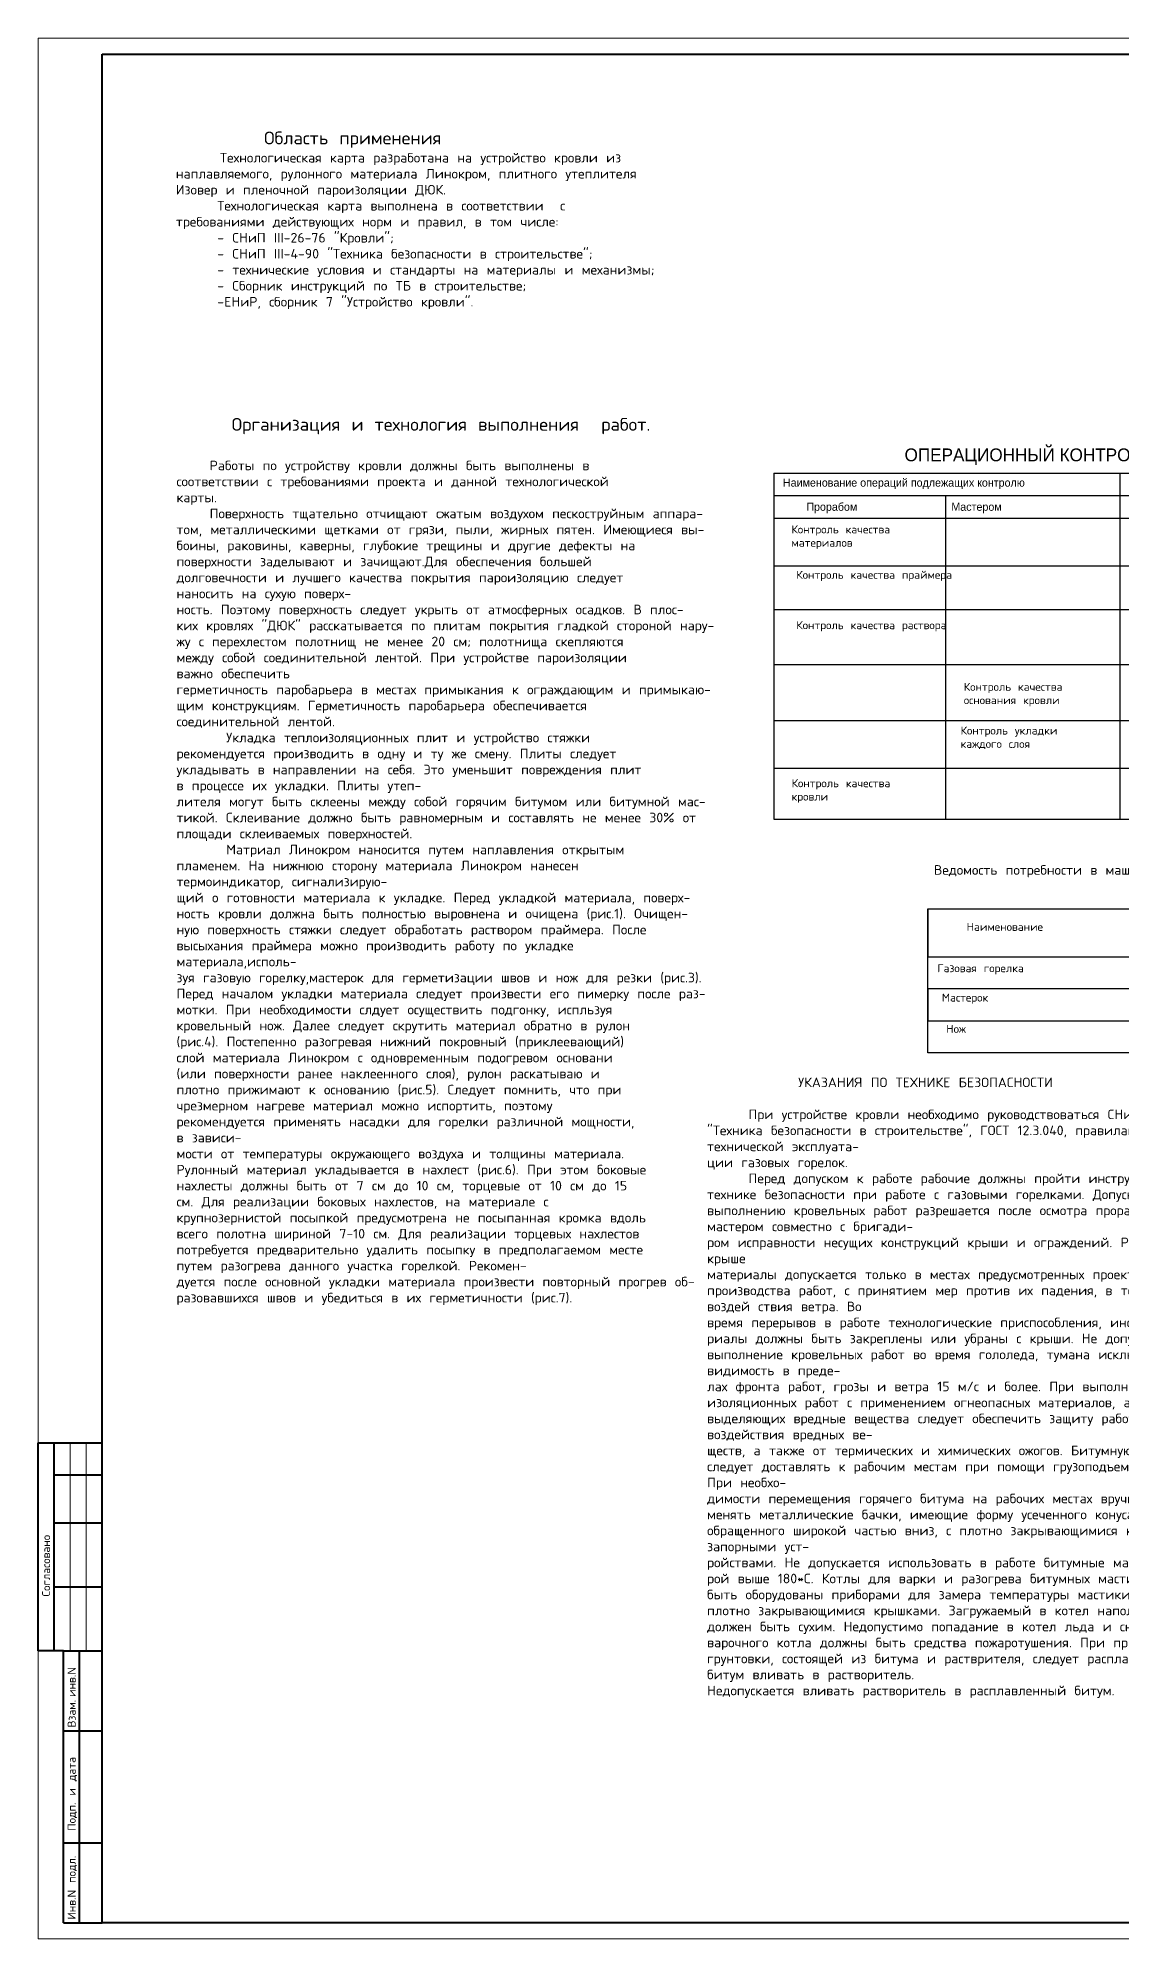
# Model space of a CAD drawing. Header units: millimetres. Extents: x 707 to 5070, y -235 to 1028.
# Drawn here: x 1539 to 1878, y -232 to 362 of the extents above; entities that cross this region are included whole.
import ezdxf

# ---------------------------------------------------------------- set-up
doc = ezdxf.new("R2010")
doc.units = ezdxf.units.MM
for name, color, linetype, lineweight in [('Основная', 7, 'Continuous', 40), ('Средняя', 94, 'Continuous', 30), ('Тонкая', 5, 'Continuous', 15)]:
    doc.layers.add(name, color=color, linetype=linetype, lineweight=lineweight)

msp = doc.modelspace()

# ---------------------------------------------------------------- linework, layer by layer
at = {"lineweight": -2}
for p, q in [((1768.9981, 133.5513), (1768.9981, 117.6631)), ((1822.6538, 133.5513), (1822.6538, 117.6631)), ((1877.1717, 133.5513), (1877.1717, 117.6631)), ((1768.9981, 117.6631), (2154.9981, 117.6631))]:
    msp.add_line(p, q, dxfattribs=at)
for p, q in [((1817.1146, 89.5828), (1953.0794, 89.5828)), ((1817.1146, 44.5828), (1817.1146, 89.5828)), ((1817.1146, 89.5828), (1817.1146, 74.5828)), ((1817.1146, 74.5828), (1953.0794, 74.5828)), ((1953.0794, 64.5828), (1817.1146, 64.5828)), ((1817.1146, 64.5828), (1817.1146, 54.5828)), ((1817.1146, 54.5828), (1953.0794, 54.5828)), ((1953.0794, 44.5828), (1817.1146, 44.5828))]:
    msp.add_line(p, q)
at = {"layer": 'Основная', "color": 0}
for p, q in [((1559.0826, 356.7339), (2375.0826, 356.7339)), ((1559.0826, -227.2661), (1559.0826, 356.7339)), ((1539.0826, -142.2661), (1539.0826, -77.2661)), ((1539.0826, -77.2661), (1559.0826, -77.2661)), ((1544.0826, -142.2661), (1544.0826, -77.2661)), ((1544.0826, -87.2661), (1559.0826, -87.2661)), ((1544.0826, -102.2661), (1559.0826, -102.2661)), ((1544.0826, -122.2661), (1559.0826, -122.2661)), ((1547.0826, -142.2661), (1539.0826, -142.2661)), ((1547.0826, -227.2661), (1547.0826, -142.2661)), ((1547.0826, -142.2661), (1559.0826, -142.2661)), ((1552.0826, -227.2661), (1552.0826, -142.2661)), ((1547.0826, -167.2661), (1559.0826, -167.2661)), ((1547.0826, -202.2661), (1559.0826, -202.2661)), ((1547.0826, -227.2661), (1559.0826, -227.2661)), ((2375.0826, -227.2661), (1559.0826, -227.2661))]:
    msp.add_line(p, q, dxfattribs=at)
at = {"layer": 'Основная', "color": 0, "lineweight": -2}
for p, q in [((1768.9981, 225.7351), (2154.9981, 225.7351)), ((1768.9981, 225.7351), (1768.9981, 133.5513)), ((1877.1717, 225.7351), (1877.1717, 133.5513)), ((1768.9981, 218.7351), (2154.9981, 218.7351)), ((1822.6538, 218.7351), (1822.6538, 133.5513)), ((1768.9981, 211.7351), (2154.9981, 211.7351)), ((1768.9981, 133.5513), (2154.9981, 133.5513))]:
    msp.add_line(p, q, dxfattribs=at)
at = {"layer": 'Тонкая', "color": 0}
for p, q in [((1539.0826, 361.7339), (2380.0826, 361.7339)), ((1539.0826, -232.2661), (1539.0826, 361.7339)), ((1549.0826, -142.2661), (1549.0826, -77.2661)), ((1554.0826, -142.2661), (1554.0826, -77.2661)), ((2380.0826, -232.2661), (1539.0826, -232.2661))]:
    msp.add_line(p, q, dxfattribs=at)
at = {"layer": 'Тонкая', "color": 0, "lineweight": -2}
for p, q in [((1768.9981, 196.8488), (2154.9981, 196.8488)), ((1768.9981, 183.164), (2154.9981, 183.164)), ((1768.9981, 166.0272), (2154.9981, 166.0272)), ((1768.9981, 148.4377), (2154.9981, 148.4377))]:
    msp.add_line(p, q, dxfattribs=at)

# ---------------------------------------------------------------- texts
at = {"attachment_point": 1}
for s, insert, char_height, width in [('{\\Ftxt.shx|c204;        Область применения\\P    \\H0.75x;Технологическая карта разработана на устройство кровли из наплавляемого, рулонного материала Линокром, плитного утеплителя Изовер и пленочной пароизоляции ДЮК.\\P     Технологическая карта выполнена в соответствии  с требованиями действующих норм и правил, в том числе:\\P     - СНиП \\Ftxt.shx|c0;III\\Ftxt.shx|c204;-26-76 "Кровли";\\P     - СНиП \\Ftxt.shx|c0;III\\Ftxt.shx|c204;-4-90 "Техника безопасности в строительстве";\\P     - технические условия и стандарты на материалы и механизмы;\\P     - Сборник инструкций по ТБ в строительстве;\\P     -ЕНиР, сборник 7 "Устройство кровли".\\P\\H1.333x;      }', (1582.1604, 332.5017), 4, 159.217778), ('{\\Ftxt.shx|c204;     Организация и технология выполнения  работ.\\P\\P\\H0.75x;    Работы по устройству кровли должны быть выполнены в соответствии с требованиями проекта и данной технологической карты.\\P    Поверхность тщательно отчищают сжатым воздухом пескоструйным аппара-\\Pтом, металлическими щетками от грязи, пыли, жирных пятен. Имеющиеся вы-\\Pбоины, раковины, каверны, глубокие трещины и другие дефекты на поверхности заделывают и зачищают.Для обеспечения большей долговечности и лучшего качества покрытия пароизоляцию следует наносить на сухую поверх- \\Pность. Поэтому поверхность следует укрыть от атмосферных осадков. В плос-\\Pких кровлях "ДЮК" расскатывается по плитам покрытия гладкой стороной нару-\\Pжу с перехлестом полотнищ не менее 20 см; полотнища скепляются между собой соединительной лентой. При устройстве пароизоляции важно обеспечить \\Pгерметичность паробарьера в местах примыкания к ограждающим и примыкаю-\\Pщим конструкциям. Герметичность паробарьера обеспечивается соединительной лентой.\\P      Укладка теплоизоляционных плит и устройство стяжки рекомендуется производить в одну и ту же смену. Плиты следует укладывать в направлении на себя. Это уменьшит повреждения плит в процессе их укладки. Плиты утеп-\\Pлителя могут быть склеены между собой горячим битумом или битумной мас-\\Pтикой. Склеивание должно быть равномерным и составлять не менее 30% от \\Pплощади склеиваемых поверхностей.\\P      Матриал Линокром наносится путем наплавления открытым пламенем. На нижнюю сторону материала Линокром нанесен термоиндикатор, сигнализирую-\\Pщий о готовности материала к укладке. Перед укладкой материала, поверх-\\Pность кровли должна быть полностью выровнена и очищена (рис.1). Очищен-\\Pную поверхность стяжки следует обработать раствором праймера. После высыхания праймера можно производить работу по укладке материала,исполь-\\Pзуя газовую горелку,мастерок для герметизации швов и нож для резки (рис.3).\\PПеред началом укладки материала следует произвести его пимерку после раз-\\Pмотки. При необходимости слдует осуществить подгонку, испльзуя кровельный нож. Далее следует скрутить материал обратно в рулон (рис.4). Постепенно разогревая нижний покровный (приклеевающий) слой материала Линокром с одновременным подогревом основани (или поверхности ранее наклеенного слоя), рулон раскатываю и плотно прижимают к основанию (рис.5). Следует помнить, что при чрезмерном нагреве материал можно испортить, поэтому рекомендуется применять насадки для горелки различной мощности, в зависи-\\Pмости от температуры окружающего воздуха и толщины материала. Рулонный материал укладывается в нахлест (рис.6). При этом боковые нахлесты должны быть от 7 см до 10 см, торцевые от 10 см до 15 см. Для реализации боковых нахлестов, на материале с крупнозернистой посыпкой предусмотрена не посыпанная кромка вдоль всего полотна шириной 7-10 см. Для реализации торцевых нахлестов потребуется предварительно удалить посыпку в предполагаемом месте путем разогрева данного участка горелкой. Рекомен-\\Pдуется после основной укладки материала произвести повторный прогрев об-\\Pразовавшихся швов и убедиться в их герметичности (рис.7).\\fTahoma|b0|i0|c204|p34; }', (1582.3625, 243.0091), 4, 159.952744), ('{\\Ftxt.shx|c204;Ведомость потребности в машинах, инвентаре, приспособлениях}', (1819.0589, 103.2712), 3, 132.236276), ('{\\Ftxt.shx|c204;Наименование}', (1829.2887, 85.2522), 2.5, 80.711715), ('{\\Ftxt.shx|c204;Газовая горелка}', (1820.1329, 72.3261), 2.5, 98.96277), ('{\\Ftxt.shx|c204;Мастерок}', (1821.545, 63.1423), 2.5, 95.083639), ('{\\Ftxt.shx|c204;Нож}', (1822.9145, 53.3681), 2.5, 69.062792), ('{\\Ftxt.shx|c204;           УКАЗАНИЯ ПО ТЕХНИКЕ БЕЗОПАСНОСТИ\\P\\P     При устройстве кровли необходимо руководствоваться СНиП }III-4-90 {\\Ftxt.shx|c204;"Техника безопасности в строительстве", ГОСТ 12.3.040, правилами технической эксплуата-\\Pции газовых горелок.\\P     Перед допуском к работе рабочие должны пройти инструктаж по технике безопасности при работе с газовыми горелками. Допуск к выполнению кровельных работ разрешается после осмотра прорабом или мастером совместно с бригади-\\Pром исправности несущих конструкций крыши и ограждений. Размещать на крыше \\Pматериалы допускается только в местах предусмотренных проектом производства работ, с принятием мер против их падения, в том числе от воздей ствия ветра. Во\\Pвремя перерывов в работе технологические приспособления, инструмент и мате-\\Pриалы должны быть закреплены или убраны с крыши. Не допускается выполнение кровельных работ во время гололеда, тумана исключающего видимость в преде-\\Pлах фронта работ, грозы и ветра 15 м/с и более. При выполнении изоляционных работ с применением огнеопасных материалов, а также выделяющих вредные вещества следует обеспечить защиту работающих от воздействия вредных ве-\\Pществ, а также от термических и химических ожогов. Битумную мастику следует доставлять к рабочим местам при помощи грузоподъемных машин. При необхо-\\Pдимости перемещения горячего битума на рабочих местах вручную следует при-\\Pменять металлические бачки, имеющие форму усеченного конуса, обращенного широкой частью вниз, с плотно закрывающимися крышками и запорными уст-\\Pройствами. Не допускается использовать в работе битумные мастики температу-\\Pрой выше 180*С. Котлы для варки и разогрева битумных мастик должны быть оборудованы приборами для замера температуры мастики и плотно и плотно закрывающимися крышками. Загружаемый в котел наполнитель должен быть сухим. Недопустимо попадание в котел льда и снега. Возле варочного котла должны быть средства пожаротушения. При приготовлении грунтовки, состоящей из битума и растврителя, следует расплавленный битум вливать в растворитель.\\PНедопускается вливать растворитель в расплавленный битум.\\P\\P}\\P{\\Ftxt.shx|c204;   }', (1748.182, 36.9026), 3, 159.274214)]:
    msp.add_mtext(s, dxfattribs=dict(at, insert=insert, char_height=char_height, width=width))
at = {"lineweight": -2, "char_height": 2.5, "attachment_point": 1}
for s, insert, width in [('{\\Ftxt.shx|c204;Контроль качества материалов}', (1774.5308, 209.4448), 44.839909), ('{\\Ftxt.shx|c204;Контроль качества праймера}', (1776.0595, 195.2494), 50.327354), ('{\\Ftxt.shx|c204;Контроль качества раствора}', (1776.0595, 179.5086), 50.327354), ('{\\Ftxt.shx|c204;Контроль качества основания кровли}', (1828.3981, 160.2509), 45.821832), ('{\\Ftxt.shx|c204;Контроль укладки \\Pкаждого слоя}', (1827.396, 146.5849), 45.098423), ('{\\Ftxt.shx|c204;Контроль качества\\Pкровли}', (1774.5834, 130.1176), 48.070391)]:
    msp.add_mtext(s, dxfattribs=dict(at, insert=insert, width=width))
at = {"layer": 'Средняя', "color": 0, "lineweight": -2, "insert": (1809.8834, 233.4811), "char_height": 4, "width": 189.465373, "attachment_point": 1}
msp.add_mtext('ОПЕРАЦИОННЫЙ КОНТРОЛЬ КАЧЕСТВА', dxfattribs=at)
at = {"layer": 'Тонкая', "color": 0, "lineweight": -2, "char_height": 2.5, "attachment_point": 1}
for s, insert, width in [('Наименование операций подлежащих контролю', (1771.884, 224.0543), 105.533902), ('Прорабом', (1779.1981, 216.5092), 45.960868), ('Мастером', (1824.5186, 216.5092), 35.952938)]:
    msp.add_mtext(s, dxfattribs=dict(at, insert=insert, width=width))
at = {"layer": 'Тонкая', "color": 0, "char_height": 2.5, "attachment_point": 1, "rotation": 90}
for s, insert, width in [('{\\Ftxt.shx|c204;Согласовано}', (1540.3503, -125.2409), 48.477778), ('{\\Ftxt.shx|c204;Взам.} {\\Ftxt.shx|c204;инв.}N', (1548.3503, -166.1899), 26.146084), ('{\\Ftxt.shx|c204;Подп. и дата}', (1548.3503, -198.448), 31.311111), ('{\\Ftxt.shx|c204;Инв.}N{\\Ftxt.shx|c204; подл.}', (1548.3503, -226.1899), 26.146084)]:
    msp.add_mtext(s, dxfattribs=dict(at, insert=insert, width=width))

doc.saveas('drawing.dxf')
